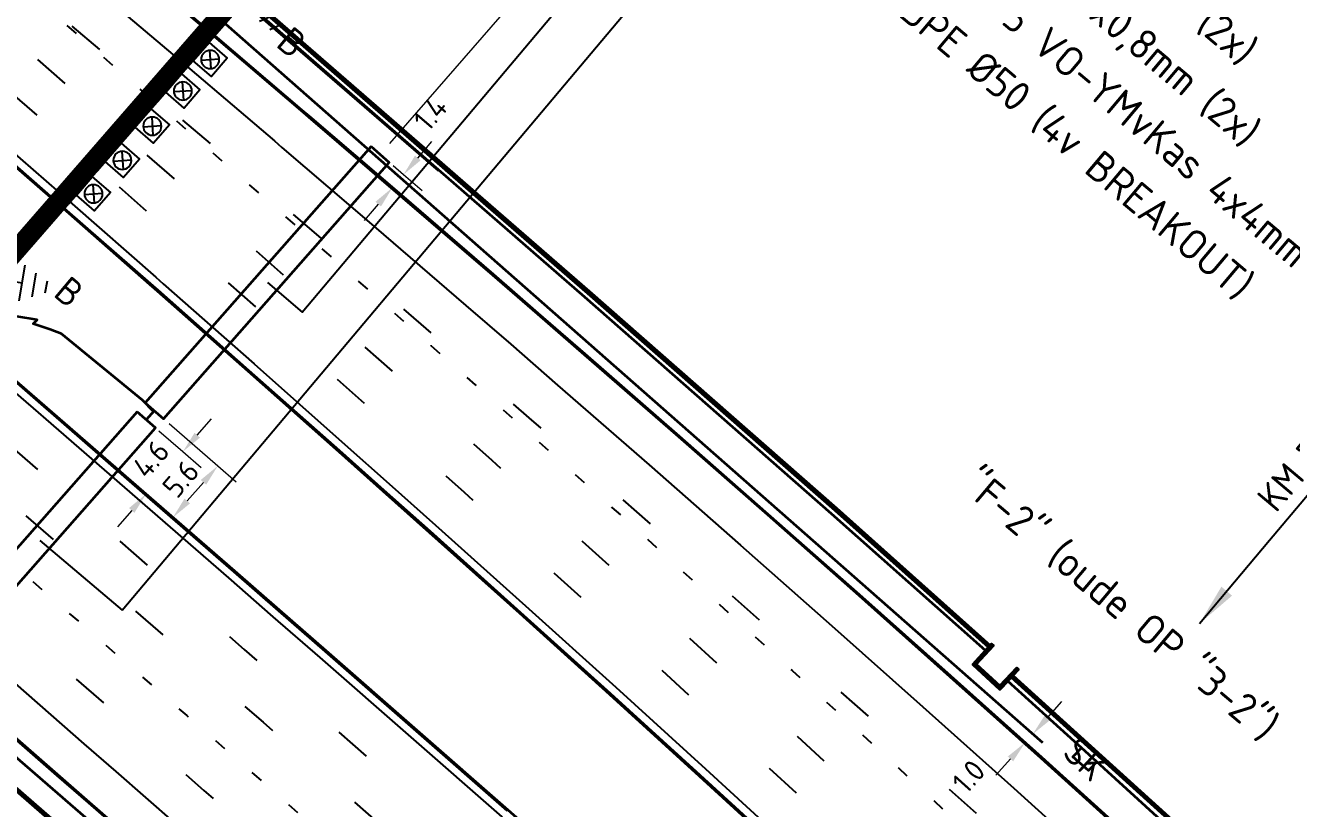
# Model space of a CAD drawing. Header units: metres. Extents: x 134219 to 139178, y 438661 to 444352.
# Drawn here: x 134905.2 to 135009.7, y 443697.3 to 443761.9 of the extents above; entities that cross this region are included whole.
import ezdxf
from ezdxf.enums import TextEntityAlignment as Align

# ---------------------------------------------------------------- set-up
doc = ezdxf.new("R2010")
doc.units = ezdxf.units.M
doc.linetypes.add('13strp', pattern=[4, 1, -3])
doc.linetypes.add('39strp', pattern=[12, 3, -9])
doc.layers.get('DEFPOINTS').update_dxf_attribs({"color": 193})
for name, color, linetype, lineweight in [('N-WE-AM-KILOMETRERING-S', 7, 'Continuous', 25), ('N-WE-KL-DATA-S', 10, 'Continuous', 25), ('N-WE-KL-DATA-T18', 1, 'Continuous', 18), ('N-WE-KL-DATA-T25', 7, 'Continuous', 25), ('N-WE-KL-ET-T18', 1, 'Continuous', 18), ('N-WE-KL-ET-T25', 7, 'Continuous', 25), ('N-WE-KL-ET_AARDING-S', 7, 'Continuous', 25), ('N-WE-KL-ET_AARDING_AARDELECTRODE-T18', 10, 'Continuous', 18), ('N-WE-KL-ET_AARDING_AARDELECTRODE-T25', 7, 'Continuous', 25), ('N-WE-KL-ET_LS_OV_KABEL-G', 10, 'KL-LS-OV-N', 35), ('N-WE-KL-ET_LS_OV_KABEL-M', 7, 'Continuous', 18), ('N-WE-KL-ET_LS_OV_KABEL-T25', 7, 'Continuous', 25), ('N-WE-KL-ET_LS_OV_KAST-G', 10, 'Continuous', 35), ('N-WE-KL-ET_MANTELBUIS-G', 10, 'Continuous', 35), ('N-WE-VW-BEWEGWIJZERING_DRAAGCONSTRUCTIE-PORTAAL-S', 10, 'Continuous', 25), ('Utd-ondergr-bs', 8, 'Continuous', 35), ('Utd-ondergr-nw', 8, '13strp', 35), ('X-XX-AL-AANPIJLING-G', 7, 'Continuous', 18), ('X-XX-AL-AANPIJLING-S', 7, 'Continuous', 25)]:
    doc.layers.add(name, color=color, linetype=linetype, lineweight=lineweight)
doc.layers.add('N-WE-KL-MONITORING-T25', color=2, linetype='Continuous')
doc.layers.add('Utd-weg-nw', color=8, linetype='Continuous')
doc.styles.add('ISO18', font='NLCS-ISO.ttf')
doc.styles.add('ISO25', font='NLCS-ISO.ttf')
doc.styles.add('NLCS-ISO', font='NLCS-ISO.ttf')
doc.styles.add('NLCS_18', font='NLCS-ISO.ttf', dxfattribs={"height": 1.8})
doc.linetypes.add('KL-LS-OV-N', pattern='A,4,-1,[103,NLCS.SHX,S=0.75,R=0,X=0,Y=0],-1,4,-1.5,["0V",Standard,S=1,R=0,X=0,Y=-0.5],-3', length=14.5)
doc.dimstyles.new('NLCS_t18_pijl_Dimension_l3_h1', dxfattribs={"dimtxt": 1.8, "dimasz": 1.8, "dimexe": 2, "dimexo": 2, "dimgap": 0.7, "dimtad": 1, "dimdec": 1, "dimzin": 0, "dimdsep": 46, "dimtxsty": 'NLCS_18', "dimcen": 2.5, "dimdle": 2, "dimclrd": 256, "dimclre": 256, "dimclrt": 256, "dimadec": 1, "dimazin": 0, "dimtfac": 1, "dimtdec": 1, "dimtofl": 0, "dimtmove": 1, "dimatfit": 0, "dimfxl": 0, "dimtolj": 1, "dimtzin": 0, "dimlwd": 18, "dimlwe": 18, "dimarcsym": 0})
doc.dimstyles.new('UTD', dxfattribs={"dimtxt": 1.8, "dimasz": 1.8, "dimexe": 0, "dimexo": 0, "dimgap": 0.5, "dimtad": 1, "dimdec": 1, "dimzin": 1, "dimdsep": 46, "dimtxsty": 'ISO18', "dimcen": 2.5, "dimclrd": 256, "dimclre": 256, "dimclrt": 1, "dimadec": 0, "dimazin": 0, "dimtfac": 1, "dimtdec": 1, "dimtmove": 0, "dimatfit": 3, "dimfxl": 0, "dimlwd": -1, "dimlwe": -1, "dimarcsym": 0})

# ---------------------------------------------------------------- blocks, each defined once
blk = doc.blocks.new('SVW-BEWEGWIJZERING_DRAAGCONSTRUCTIE_PORTAAL_ANWB (A2 73.705 HRL)')
for points in [[(-1, -0.01), (-21.7, -23.81)], [(0.13, -0.99), (-20.57, -24.79)]]:
    blk.add_lwpolyline(points)
at = {"ltscale": 10}
blk.add_lwpolyline([(-0.66, -0.75, 1.5, 1.5, 0), (-20.91, -24.05, 0, 0, 0)], format="xyseb", dxfattribs=at)
blk = doc.blocks.new('SKL-DATA_SIGNAALGEVER_DYNAMISCH-SO')
blk.add_line((0, 2), (0, -2))
blk.add_lwpolyline([(0, -1), (0, 1), (-2, 1), (-2, -1)], close=True)
for points in [[(-0.47, -0.53), (-1.53, 0.53)], [(-0.47, 0.53), (-1.53, -0.53)]]:
    blk.add_lwpolyline(points)
blk.add_circle((-1, 0), 0.75)
at = {"layer": 'N-WE-KL-DATA-T18', "linetype": 'ByBlock', "style": 'NLCS-ISO', "flags": 1}
for tag, p in [('LEVERANCIER', (0, -6.43)), ('BEHOREND_BIJ_PORTAAL_(CONSTRUCTIENUMMER)', (0, -10.22)), ('LOCATIE', (0, -14)), ('TYPE_SIGNAALGEVER', (0, -17.78)), ('PB-ADRES', (0, -21.57)), ('RIJSTROOK_(1,2,3,ETC.)', (0, -25.35)), ('BPS-CODERING', (0, -29.14)), ('OVERIGE_OPMERKING(EN)_1', (0, -32.92)), ('OVERIGE_OPMERKING(EN)_2', (0, -36.71))]:
    blk.add_attdef(tag, p, '', height=1.8, dxfattribs=at)
at = {"layer": 'N-WE-KL-DATA-T25', "linetype": 'ByBlock', "style": 'NLCS-ISO'}
blk.add_attdef('OMSCHRIJVING_T.B.V._LEGENDA', (0, 4.71), '', height=2.5, dxfattribs=at)
blk = doc.blocks.new('SKL-ET_OV_KAST_SK-SO')
at = {"layer": 'N-WE-KL-ET-T18', "linetype": 'ByBlock', "style": 'NLCS-ISO', "flags": 1}
for tag, p in [('OMSCHRIJVING_LEGENDA', (0, -8.43)), ('LOCATIE', (0, -12.22)), ('BPS-CODERING', (0, -16)), ('VOEDINGSPUNT', (0, -19.78)), ('GROEPSNUMMER', (0, -23.57)), ('POSITIE_X', (0, -27.35)), ('POSITIE_Y', (0, -31.14)), ('OVERIGE_OPMERKING(EN)_1', (0, -34.92)), ('OVERIGE_OPMERKING(EN)_2', (0, -38.71))]:
    blk.add_attdef(tag, p, '', height=1.8, dxfattribs=at)
at = {"layer": 'N-WE-KL-ET-T25', "linetype": 'ByBlock', "style": 'NLCS-ISO'}
for tag, p in [('KASTNAAM', (0, 5.27)), ('SOORT_KAST', (0, 0))]:
    blk.add_attdef(tag, text='', height=2.5, dxfattribs=at).set_placement(p, align=Align.MIDDLE_CENTER)
blk = doc.blocks.new('SKL-ET_AARDING_AARDELEKTRODE-SO (1)')
for points in [[(2.5, 1.5), (2.5, -1.5)], [(0, 0), (2.5, 0)], [(3.5, 1), (3.5, -1)], [(4.5, -0.5), (4.5, 0.5)]]:
    blk.add_lwpolyline(points)
at = {"layer": 'N-WE-KL-ET_AARDING_AARDELECTRODE-T18', "style": 'NLCS-ISO', "flags": 1}
for tag, p in [('OMSCHRIJVING_LEGENDA', (0, -8.64)), ('CONSTRUCTIENUMMER', (0, -12.42)), ('LOCATIE', (0, -16.2)), ('OVERIGE_OPMERKING(EN)_1', (0, -19.99)), ('OVERIGE_OPMERKING(EN)_2', (0, -23.77))]:
    blk.add_attdef(tag, p, '', height=1.8, dxfattribs=at)
at = {"layer": 'N-WE-KL-ET_AARDING_AARDELECTRODE-T25', "style": 'NLCS-ISO'}
blk.add_attdef('TYPE_SYMBOOL', (0, 4.41), '', height=2.25, dxfattribs=at)
blk = doc.blocks.new('*D537')
at = {"layer": 'DEFPOINTS', "color": 0, "transparency": 16777216}
for p in [(134936.39, 443749.61), (134936.39, 443749.61), (134935.47, 443748.53)]:
    blk.add_point(p, dxfattribs=at)
at = {"layer": 'N-WE-KL-ET_LS_OV_KABEL-M', "linetype": 'Continuous', "lineweight": 18, "transparency": 16777216}
for p, q in [((134937.56, 443750.97), (134938.73, 443752.34)), ((134934.29, 443747.17), (134933.12, 443745.8))]:
    blk.add_line(p, q, dxfattribs=at)
at = {"layer": 'N-WE-KL-ET_LS_OV_KABEL-M', "lineweight": 18, "transparency": 16777216}
for p, q in [((134935.47, 443748.53), (134933.95, 443749.83)), ((134936.39, 443749.61), (134937.91, 443748.3))]:
    blk.add_line(p, q, dxfattribs=at)
at = {"layer": 'N-WE-KL-ET_LS_OV_KABEL-M', "transparency": 16777216}
for points in [[(134937.33, 443751.17), (134937.79, 443750.78), (134936.39, 443749.61)], [(134934.07, 443747.36), (134934.52, 443746.97), (134935.47, 443748.53)]]:
    blk.add_solid(points, dxfattribs=at)
at = {"layer": 'N-WE-KL-ET_LS_OV_KABEL-M', "transparency": 16777216, "insert": (134938.61, 443754.65), "char_height": 1.8, "attachment_point": 5, "rotation": 49.3598, "style": 'NLCS_18'}
blk.add_mtext('\\A1;1.4', dxfattribs=at)
blk = doc.blocks.new('*D538')
at = {"layer": 'DEFPOINTS', "color": 0, "transparency": 16777216}
for p in [(134921.05, 443725.55), (134921.05, 443725.55), (134917.35, 443721.3)]:
    blk.add_point(p, dxfattribs=at)
at = {"layer": 'N-WE-KL-ET_LS_OV_KABEL-M', "lineweight": 18, "transparency": 16777216}
for p, q in [((134921.05, 443725.55), (134922.56, 443724.24)), ((134917.35, 443721.3), (134918.86, 443719.99))]:
    blk.add_line(p, q, dxfattribs=at)
at = {"layer": 'N-WE-KL-ET_LS_OV_KABEL-M', "linetype": 'Continuous', "lineweight": 18, "transparency": 16777216}
blk.add_line((134918.53, 443722.66), (134919.87, 443724.19), dxfattribs=at)
at = {"layer": 'N-WE-KL-ET_LS_OV_KABEL-M', "transparency": 16777216}
for points in [[(134919.64, 443724.39), (134920.09, 443724), (134921.05, 443725.55)], [(134918.3, 443722.85), (134918.76, 443722.46), (134917.35, 443721.3)]]:
    blk.add_solid(points, dxfattribs=at)
at = {"layer": 'N-WE-KL-ET_LS_OV_KABEL-M', "transparency": 16777216, "insert": (134917.99, 443724.48), "char_height": 1.8, "attachment_point": 5, "rotation": 48.9703, "style": 'NLCS_18'}
blk.add_mtext('\\A1;5.6', dxfattribs=at)
blk = doc.blocks.new('*D539')
at = {"layer": 'DEFPOINTS', "color": 0, "transparency": 16777216}
for p in [(134918.17, 443726.73), (134918.17, 443726.73), (134915.13, 443723.23)]:
    blk.add_point(p, dxfattribs=at)
at = {"layer": 'N-WE-KL-ET_LS_OV_KABEL-M', "linetype": 'Continuous', "lineweight": 18, "transparency": 16777216}
for p, q in [((134919.35, 443728.09), (134920.53, 443729.44)), ((134913.95, 443721.87), (134912.77, 443720.52))]:
    blk.add_line(p, q, dxfattribs=at)
at = {"layer": 'N-WE-KL-ET_LS_OV_KABEL-M', "lineweight": 18, "transparency": 16777216}
for p, q in [((134918.17, 443726.73), (134919.68, 443725.42)), ((134915.13, 443723.23), (134913.62, 443724.54))]:
    blk.add_line(p, q, dxfattribs=at)
at = {"layer": 'N-WE-KL-ET_LS_OV_KABEL-M', "transparency": 16777216}
for points in [[(134919.13, 443728.28), (134919.58, 443727.89), (134918.17, 443726.73)], [(134913.72, 443722.07), (134914.17, 443721.68), (134915.13, 443723.23)]]:
    blk.add_solid(points, dxfattribs=at)
at = {"layer": 'N-WE-KL-ET_LS_OV_KABEL-M', "transparency": 16777216, "insert": (134915.52, 443726.12), "char_height": 1.8, "attachment_point": 5, "rotation": 48.9703, "style": 'NLCS_18'}
blk.add_mtext('\\A1;4.6', dxfattribs=at)
blk = doc.blocks.new('*D541')
at = {"layer": 'DEFPOINTS', "color": 0, "transparency": 16777216}
for p in [(134987.69, 443702.7), (134988.34, 443703.42), (134988.34, 443703.42)]:
    blk.add_point(p, dxfattribs=at)
at = {"layer": 'N-WE-KL-ET_LS_OV_KABEL-M', "linetype": 'Continuous', "lineweight": 18, "transparency": 16777216}
for p, q in [((134989.54, 443704.76), (134990.74, 443706.1)), ((134986.49, 443701.36), (134985.29, 443700.02))]:
    blk.add_line(p, q, dxfattribs=at)
at = {"layer": 'N-WE-KL-ET_LS_OV_KABEL-M', "lineweight": 18, "transparency": 16777216}
for p, q in [((134988.34, 443703.42), (134986.85, 443704.75)), ((134987.69, 443702.7), (134986.2, 443704.03))]:
    blk.add_line(p, q, dxfattribs=at)
at = {"layer": 'N-WE-KL-ET_LS_OV_KABEL-M', "transparency": 16777216}
for points in [[(134989.32, 443704.96), (134989.76, 443704.56), (134988.34, 443703.42)], [(134986.27, 443701.56), (134986.71, 443701.16), (134987.69, 443702.7)]]:
    blk.add_solid(points, dxfattribs=at)
at = {"layer": 'N-WE-KL-ET_LS_OV_KABEL-M', "transparency": 16777216, "insert": (134983.04, 443699.91), "char_height": 1.8, "attachment_point": 5, "rotation": 48.117, "style": 'NLCS_18'}
blk.add_mtext('\\A1;1.0', dxfattribs=at)
blk = doc.blocks.new('SAL-AM_KILOMETRERING-SO (1)')
blk.add_lwpolyline([(10, 0), (19, 0), (37, 0)])
at = {"style": 'NLCS-ISO'}
blk.add_text('KM', height=2.25, dxfattribs=at).set_placement((21, 1))
blk.add_attdef('KM', (26, 1), '', height=2.25, dxfattribs=at)

msp = doc.modelspace()

# ---------------------------------------------------------------- linework, layer by layer
at = {"layer": 'N-WE-KL-ET_LS_OV_KABEL-G', "flags": 128}
for points, elevation in [([(134989.16, 443702.69), (134918.77, 443764.64), (134920.56, 443763.07)], 8.34), ([(134915.74, 443730.03), (134914.83, 443730.99), (134908.14, 443736.46), (134907.2, 443736.82), (134905.81, 443737.29), (134906.13, 443737.62), (134902.75, 443738.15), (134898.11, 443742.19)], 6.4), ([(134922.16, 443685.84), (134921.49, 443686.58), (134920.58, 443686.39), (134919.39, 443687.53), (134919.07, 443688.75), (134876.63, 443725.56), (134874.58, 443728.01), (134873.22, 443729.12), (134867.24, 443733.3), (134867.24, 443733.33)], 9.2)]:
    msp.add_lwpolyline(points, dxfattribs=dict(at, elevation=elevation))
msp.add_lwpolyline([(134915.81, 443730.11), (134915.15, 443729.36)], dxfattribs=at)
at = {"layer": 'N-WE-KL-ET_LS_OV_KABEL-M'}
for points in [[(134935.25, 443752.17), (134948.26, 443767.13)], [(134935.53, 443750.34), (134936.39, 443749.61)], [(134917.03, 443729.05), (134921.05, 443725.55)], [(134916.18, 443728.46), (134918.17, 443726.73)]]:
    msp.add_lwpolyline(points, dxfattribs=at)
at = {"layer": 'N-WE-KL-ET_MANTELBUIS-G', "flags": 128}
for points in [[(134933.71, 443751.92), (134915.06, 443730.77), (134916.56, 443729.45), (134935.21, 443750.6)], [(134914.4, 443730.02), (134896.81, 443710.07), (134898.31, 443708.74), (134915.9, 443728.7)]]:
    msp.add_lwpolyline(points, close=True, dxfattribs=at)
at = {"layer": 'Utd-ondergr-bs', "flags": 128}
for points in [[(134660.13, 443991.61), (134662.8, 443989.29), (134835.21, 443840.23), (134904.99, 443779.65), (134913.43, 443772.31), (134939.26, 443749.93)], [(134984.44, 443710.32), (134971.72, 443721.6), (134951.36, 443739.48), (134939.26, 443750)], [(135002.66, 443693.52), (134986.56, 443708.11), (134985.62, 443707.1), (134983.38, 443709.16), (134984.68, 443710.58), (134972, 443721.9), (134951.58, 443739.81), (134939.86, 443750), (134940.17, 443750), (134951.71, 443739.97), (134972.14, 443722.05), (134984.81, 443710.73), (134984.93, 443710.86), (134985.08, 443710.72), (134983.67, 443709.17), (134985.61, 443707.38), (134987.01, 443708.89), (134987.15, 443708.75), (134986.69, 443708.25), (135002.79, 443693.67)], [(134939.86, 443750), (134951.58, 443739.81), (134972, 443721.9), (134984.68, 443710.58), (134983.38, 443709.16), (134985.62, 443707.1), (134986.56, 443708.11), (135002.66, 443693.52), (135015.28, 443681.87), (135014.48, 443681.05), (135016.62, 443678.99), (135017.2, 443679.55), (135033.58, 443664.06), (135033.15, 443663.63), (135035.27, 443661.52), (135036.64, 443662.89), (135036.5, 443663.03), (135035.27, 443661.8), (135033.43, 443663.63), (135034.64, 443664.86)], [(134940.01, 443750), (134951.64, 443739.89), (134972.07, 443721.97), (134984.74, 443710.65), (134984.82, 443710.59)], [(134940.17, 443750), (134951.71, 443739.97), (134972.14, 443722.05), (134984.81, 443710.73), (134984.93, 443710.86), (134985.08, 443710.72), (134983.67, 443709.17), (134985.61, 443707.38), (134987.01, 443708.89), (134987.15, 443708.75), (134986.69, 443708.25), (135002.79, 443693.67), (135015.42, 443682.02), (135015.81, 443682.42), (135015.95, 443682.28), (135014.77, 443681.06), (135016.62, 443679.27), (135017.91, 443680.55), (135018.05, 443680.41), (135017.34, 443679.7), (135033.72, 443664.2), (135034.5, 443665), (135034.64, 443664.86)], [(134923.13, 443682.41), (134903.36, 443699.62), (134885.9, 443714.71), (134869.03, 443729.46), (134869.16, 443729.61), (134873.1, 443726.17), (134886.03, 443714.86), (134903.49, 443699.77), (134923.26, 443682.56)], [(134923.2, 443682.49), (134903.43, 443699.69), (134885.96, 443714.79), (134869.1, 443729.54)], [(134923.26, 443682.56), (134903.49, 443699.77), (134886.03, 443714.86), (134873.1, 443726.17), (134869.16, 443729.61)], [(134984.97, 443710.75), (134983.53, 443709.16), (134985.62, 443707.24), (134987.04, 443708.76)], [(134986.54, 443708.24), (134986.62, 443708.18), (135002.72, 443693.59), (135015.35, 443681.94), (135015.42, 443681.88)], [(135015.01, 443681.59), (135002.35, 443693.16), (134992.34, 443702.28), (134986.26, 443707.79)], [(134993.61, 443701.13), (134992.94, 443700.4), (134991.64, 443701.52), (134992.34, 443702.28)]]:
    msp.add_lwpolyline(points, dxfattribs=at)
at = {"layer": 'Utd-ondergr-bs'}
for points in [[(134939.26, 443750, 0), (134927.26, 443760.42, 0), (134911.52, 443774.21, 0)], [(134939.86, 443750, 0), (134927.52, 443760.73, 0), (134911.82, 443774.41, 0)], [(134940.01, 443750, 0), (134927.59, 443760.8, 0), (134911.91, 443774.46, 0)], [(134940.17, 443750, 0), (134927.65, 443760.88, 0), (134912, 443774.52, 0)], [(134984.44, 443710.32, 0), (134971.72, 443721.6, 0), (134951.36, 443739.48, 0), (134939.26, 443750, 0)], [(134939.86, 443750, 0), (134951.58, 443739.81, 0), (134972, 443721.9, 0), (134984.68, 443710.58, 0), (134984.44, 443710.32, 0), (134983.38, 443709.16, 0), (134985.62, 443707.1, 0), (134986.26, 443707.79, 0), (134986.56, 443708.11, 0), (135002.66, 443693.52, 0)], [(135002.66, 443693.52, 0), (134986.56, 443708.11, 0), (134986.26, 443707.79, 0), (134985.62, 443707.1, 0), (134983.38, 443709.16, 0), (134984.44, 443710.32, 0), (134984.68, 443710.58, 0), (134972, 443721.9, 0), (134951.58, 443739.81, 0), (134939.86, 443750, 0), (134940.17, 443750, 0), (134951.71, 443739.97, 0), (134972.14, 443722.05, 0), (134984.81, 443710.73, 0), (134984.93, 443710.86, 0), (134985.08, 443710.72, 0), (134983.67, 443709.17, 0), (134985.61, 443707.38, 0), (134987.01, 443708.89, 0), (134987.15, 443708.75, 0), (134986.69, 443708.25, 0), (135002.79, 443693.67, 0)], [(134940.01, 443750, 0), (134951.64, 443739.89, 0), (134972.07, 443721.97, 0), (134984.74, 443710.65, 0), (134984.82, 443710.59, 0)], [(134940.17, 443750, 0), (134951.71, 443739.97, 0), (134972.14, 443722.05, 0), (134984.81, 443710.73, 0), (134984.93, 443710.86, 0), (134985.08, 443710.72, 0), (134983.67, 443709.17, 0), (134985.61, 443707.38, 0), (134987.01, 443708.89, 0), (134987.15, 443708.75, 0), (134986.69, 443708.25, 0), (135002.79, 443693.67, 0), (135015.42, 443682.02, 0), (135015.81, 443682.42, 0), (135015.95, 443682.28, 0), (135014.77, 443681.06, 0), (135016.62, 443679.27, 0), (135017.91, 443680.55, 0), (135018.05, 443680.41, 0), (135017.34, 443679.7, 0), (135033.72, 443664.2, 0), (135034.5, 443665, 0), (135034.64, 443664.86, 0)]]:
    msp.add_polyline3d(points, dxfattribs=at)
msp.add_polyline3d([(134939.86, 443750, 0), (134927.52, 443760.73, 0), (134911.82, 443774.41, 0), (134912, 443774.52, 0), (134927.65, 443760.88, 0), (134940.17, 443750, 0)], close=True, dxfattribs=at)
at = {"layer": 'Utd-ondergr-nw', "linetype": 'Continuous', "flags": 128}
for points in [[(134840.62, 443805.66), (134848.16, 443799.1), (134855.71, 443792.54), (134863.26, 443785.98), (134870.8, 443779.42), (134878.35, 443772.86), (134878.81, 443772.46), (134878.92, 443772.36), (134885.89, 443766.29), (134893.44, 443759.73), (134900.99, 443753.17), (134908.52, 443746.6), (134915.42, 443740.55), (134916.04, 443740), (134923.54, 443733.39), (134931.03, 443726.75), (134934.68, 443723.5), (134938.5, 443720.09), (134945.96, 443713.41), (134953.39, 443706.7), (134960.8, 443699.96), (134968.19, 443693.19)], [(134840.66, 443805.72), (134848.21, 443799.16), (134855.76, 443792.59), (134863.3, 443786.03), (134870.85, 443779.47), (134878.39, 443772.91), (134878.85, 443772.51), (134878.97, 443772.41), (134885.94, 443766.35), (134893.49, 443759.78), (134901.03, 443753.22), (134901.29, 443753), (134908.57, 443746.65), (134915.47, 443740.6), (134916.09, 443740.06), (134923.59, 443733.44), (134931.08, 443726.81), (134934.73, 443723.56), (134938.55, 443720.15), (134946, 443713.46), (134953.43, 443706.75), (134960.85, 443700.01), (134968.24, 443693.24)], [(134837.76, 443787.14), (134845.5, 443780.8), (134853.25, 443774.47), (134861, 443768.14), (134868.74, 443761.81), (134869.21, 443761.43), (134869.33, 443761.33), (134876.49, 443755.48), (134884.24, 443749.15), (134891.98, 443742.81), (134899.73, 443736.48), (134900.68, 443735.7), (134906.68, 443730.49), (134907.3, 443729.95), (134914.84, 443723.39), (134922.38, 443716.82), (134926.06, 443713.62), (134929.92, 443710.26), (134937.44, 443703.68), (134944.95, 443697.09)], [(134837.8, 443787.19), (134845.55, 443780.86), (134853.3, 443774.53), (134861.04, 443768.19), (134868.79, 443761.86), (134869.26, 443761.48), (134869.38, 443761.38), (134876.53, 443755.53), (134884.28, 443749.2), (134892.03, 443742.87), (134899.77, 443736.54), (134906.72, 443730.54), (134907.34, 443730), (134914.89, 443723.44), (134922.43, 443716.88), (134926.11, 443713.67), (134929.96, 443710.31), (134937.49, 443703.73), (134945, 443697.15), (134952.49, 443690.54), (134959.97, 443683.93), (134967.43, 443677.29), (134974.87, 443670.63), (134975.78, 443669.8)], [(134898.21, 443780.46), (134905.76, 443773.9), (134913.3, 443767.33), (134920.93, 443760.86), (134927.91, 443754.91), (134928.54, 443754.38), (134936.14, 443747.86), (134943.73, 443741.33), (134947.43, 443738.12), (134951.3, 443734.76), (134958.87, 443728.16), (134966.42, 443721.53), (134973.96, 443714.87), (134981.48, 443708.17), (134988.99, 443701.44), (134996.48, 443694.67)], [(134898.26, 443780.51), (134905.8, 443773.95), (134913.35, 443767.39), (134920.97, 443760.92), (134927.96, 443754.96), (134928.58, 443754.43), (134936.18, 443747.92), (134943.77, 443741.38), (134947.47, 443738.17), (134951.35, 443734.81), (134958.91, 443728.21), (134966.47, 443721.58), (134974.01, 443714.92), (134981.53, 443708.22), (134989.04, 443701.49), (134996.53, 443694.72)], [(134840.08, 443759.33), (134847.59, 443752.73), (134855.1, 443746.12), (134855.56, 443745.72), (134855.68, 443745.62), (134862.61, 443739.52), (134870.12, 443732.92), (134877.63, 443726.31), (134885.14, 443719.71), (134892.07, 443713.68), (134892.69, 443713.14), (134900.23, 443706.59), (134907.76, 443700.03), (134910.38, 443697.75), (134915.29, 443693.46), (134922.81, 443686.88), (134930.31, 443680.29), (134937.79, 443673.66), (134945.22, 443667.01), (134952.62, 443660.31), (134956.3, 443656.95), (134959.97, 443653.57), (134960.37, 443653.2)], [(134840.13, 443759.38), (134847.64, 443752.78), (134855.15, 443746.18), (134855.61, 443745.78), (134855.72, 443745.67), (134862.66, 443739.57), (134870.17, 443732.97), (134877.68, 443726.37), (134885.19, 443719.76), (134892.11, 443713.74), (134892.73, 443713.2), (134900.27, 443706.64), (134907.8, 443700.09), (134910.42, 443697.8), (134915.34, 443693.52), (134922.86, 443686.94), (134930.36, 443680.34), (134937.83, 443673.72), (134945.27, 443667.06), (134952.67, 443660.36), (134956.35, 443657), (134960.02, 443653.62), (134960.42, 443653.25)]]:
    msp.add_lwpolyline(points, dxfattribs=at)
at = {"layer": 'Utd-weg-nw', "linetype": '13strp', "flags": 128}
for points in [[(134682.21, 443958.77), (134689.76, 443952.21), (134697.3, 443945.65), (134704.85, 443939.09), (134712.4, 443932.52), (134719.94, 443925.96), (134727.49, 443919.4), (134735.03, 443912.84), (134742.58, 443906.28), (134750.13, 443899.72), (134754.22, 443896.16), (134757.67, 443893.15), (134765.22, 443886.59), (134772.76, 443880.03), (134780.31, 443873.47), (134787.86, 443866.91), (134795.4, 443860.35), (134802.95, 443853.78), (134810.49, 443847.22), (134818.04, 443840.66), (134825.59, 443834.1), (134827.95, 443832.04), (134833.13, 443827.54), (134840.68, 443820.98), (134848.23, 443814.41), (134855.77, 443807.85), (134863.32, 443801.29), (134870.86, 443794.73), (134878.41, 443788.17), (134885.96, 443781.6), (134886.41, 443781.21), (134886.53, 443781.11), (134893.5, 443775.04), (134901.05, 443768.48), (134908.59, 443761.92), (134916.13, 443755.35), (134923.03, 443749.3), (134923.65, 443748.75), (134931.15, 443742.14), (134938.65, 443735.5), (134942.3, 443732.24), (134946.13, 443728.83), (134953.59, 443722.13), (134961.04, 443715.41), (134968.47, 443708.65), (134975.89, 443701.86), (134983.28, 443695.04), (134990.66, 443688.19), (134997.39, 443681.88), (134998.01, 443681.31), (135005.33, 443674.39), (135012.64, 443667.43), (135019.91, 443660.43), (135027.16, 443653.4), (135034.38, 443646.33), (135041.56, 443639.22), (135045.75, 443635.05), (135048.72, 443632.07), (135055.83, 443624.89), (135062.92, 443617.66), (135069.96, 443610.41), (135074.95, 443605.24), (135076.98, 443603.13), (135083.96, 443595.82), (135090.92, 443588.48), (135091.15, 443588.23)], [(134658.56, 443931.57), (134666.1, 443925.01), (134673.65, 443918.44), (134681.19, 443911.88), (134688.74, 443905.32), (134696.29, 443898.76), (134703.83, 443892.2), (134711.38, 443885.64), (134718.92, 443879.07), (134726.47, 443872.51), (134730.56, 443868.95), (134734.02, 443865.95), (134741.56, 443859.39), (134749.11, 443852.83), (134756.66, 443846.27), (134764.2, 443839.7), (134771.75, 443833.14), (134779.29, 443826.58), (134786.84, 443820.02), (134794.39, 443813.46), (134801.93, 443806.9), (134804.3, 443804.84), (134809.48, 443800.33), (134817.02, 443793.77), (134824.6, 443787.25), (134832.11, 443780.65), (134839.62, 443774.04), (134847.13, 443767.44), (134854.64, 443760.84), (134862.15, 443754.23), (134862.61, 443753.83), (134862.73, 443753.73), (134869.66, 443747.63), (134877.17, 443741.03), (134884.68, 443734.42), (134892.19, 443727.82), (134899.12, 443721.79), (134899.74, 443721.25), (134907.28, 443714.69), (134914.81, 443708.13), (134918.49, 443704.93), (134922.34, 443701.57), (134929.85, 443695.01), (134937.34, 443688.44), (134944.82, 443681.85), (134952.28, 443675.25), (134959.71, 443668.64), (134967.12, 443662), (134968.03, 443661.18)]]:
    msp.add_lwpolyline(points, dxfattribs=at)
at = {"layer": 'Utd-weg-nw', "linetype": '39strp', "flags": 128}
for points in [[(134679.77, 443955.96), (134687.31, 443949.4), (134694.86, 443942.84), (134702.41, 443936.28), (134709.95, 443929.71), (134717.5, 443923.15), (134725.04, 443916.59), (134732.59, 443910.03), (134740.14, 443903.47), (134747.68, 443896.91), (134751.77, 443893.35), (134755.23, 443890.34), (134762.77, 443883.78), (134770.32, 443877.22), (134777.87, 443870.66), (134785.41, 443864.1), (134792.96, 443857.53), (134800.5, 443850.97), (134808.05, 443844.41), (134815.6, 443837.85), (134823.14, 443831.29), (134825.51, 443829.23), (134830.69, 443824.73), (134838.23, 443818.16), (134845.78, 443811.6), (134853.33, 443805.04), (134860.87, 443798.48), (134868.42, 443791.92), (134875.97, 443785.36), (134883.51, 443778.79), (134883.97, 443778.4), (134884.09, 443778.29), (134891.06, 443772.23), (134898.6, 443765.67), (134906.15, 443759.11), (134913.69, 443752.54), (134920.59, 443746.49), (134921.21, 443745.94), (134928.71, 443739.33), (134936.2, 443732.69), (134939.86, 443729.43), (134943.68, 443726.02), (134951.14, 443719.33), (134958.58, 443712.61), (134966.01, 443705.86), (134973.42, 443699.08), (134980.8, 443692.27), (134988.17, 443685.42), (134994.89, 443679.12), (134995.51, 443678.55), (135002.82, 443671.64), (135010.11, 443664.69), (135017.37, 443657.71), (135024.61, 443650.69), (135031.81, 443643.64), (135038.98, 443636.54), (135043.15, 443632.38), (135046.11, 443629.41), (135053.21, 443622.24), (135060.28, 443615.04), (135067.31, 443607.8), (135072.28, 443602.64), (135074.3, 443600.53), (135081.27, 443593.24), (135088.21, 443585.92), (135088.44, 443585.67)], [(134677.47, 443953.32), (134685.02, 443946.76), (134692.56, 443940.2), (134700.11, 443933.63), (134707.65, 443927.07), (134715.2, 443920.51), (134722.75, 443913.95), (134730.29, 443907.39), (134737.84, 443900.83), (134745.39, 443894.26), (134749.48, 443890.71), (134752.93, 443887.7), (134760.48, 443881.14), (134768.02, 443874.58), (134775.57, 443868.02), (134783.12, 443861.46), (134790.66, 443854.89), (134798.21, 443848.33), (134805.75, 443841.77), (134813.3, 443835.21), (134820.85, 443828.65), (134823.21, 443826.59), (134828.39, 443822.09), (134835.94, 443815.52), (134843.48, 443808.96), (134851.03, 443802.4), (134858.58, 443795.84), (134866.12, 443789.28), (134873.67, 443782.71), (134881.21, 443776.15), (134881.67, 443775.75), (134881.79, 443775.65), (134888.76, 443769.59), (134896.31, 443763.03), (134903.85, 443756.47), (134911.39, 443749.9), (134918.29, 443743.84), (134918.91, 443743.3), (134926.41, 443736.69), (134933.9, 443730.05), (134937.56, 443726.8), (134941.38, 443723.38), (134948.83, 443716.69), (134956.27, 443709.98), (134963.69, 443703.23), (134971.09, 443696.46), (134978.47, 443689.65), (134985.83, 443682.82), (134992.54, 443676.53), (134993.16, 443675.95), (135000.46, 443669.05), (135007.74, 443662.12), (135014.99, 443655.15), (135022.21, 443648.14), (135029.39, 443641.1), (135036.55, 443634.02), (135040.71, 443629.87), (135043.67, 443626.91), (135050.75, 443619.75), (135057.8, 443612.57), (135064.81, 443605.35), (135069.77, 443600.2), (135071.79, 443598.1), (135078.74, 443590.82), (135085.66, 443583.52), (135085.9, 443583.27)], [(134661, 443934.38), (134668.55, 443927.82), (134676.09, 443921.26), (134683.64, 443914.69), (134691.18, 443908.13), (134698.73, 443901.57), (134706.28, 443895.01), (134713.82, 443888.45), (134721.37, 443881.89), (134728.92, 443875.32), (134733.01, 443871.77), (134736.46, 443868.76), (134744.01, 443862.2), (134751.55, 443855.64), (134759.1, 443849.08), (134766.65, 443842.51), (134774.19, 443835.95), (134781.74, 443829.39), (134789.28, 443822.83), (134796.83, 443816.27), (134804.38, 443809.71), (134806.74, 443807.65), (134811.92, 443803.14), (134819.47, 443796.58), (134820.48, 443795.86), (134827.05, 443790.06), (134834.56, 443783.46), (134842.07, 443776.85), (134849.58, 443770.25), (134857.09, 443763.65), (134864.6, 443757.04), (134865.05, 443756.64), (134865.17, 443756.54), (134872.11, 443750.44), (134879.62, 443743.84), (134887.13, 443737.23), (134894.64, 443730.63), (134901.56, 443724.6), (134902.18, 443724.06), (134909.72, 443717.5), (134917.26, 443710.94), (134920.94, 443707.74), (134924.79, 443704.38), (134932.3, 443697.81), (134939.8, 443691.23), (134947.29, 443684.64), (134954.75, 443678.04), (134962.19, 443671.42), (134969.61, 443664.77), (134970.52, 443663.95)], [(134656.11, 443928.76), (134663.66, 443922.2), (134671.2, 443915.63), (134678.75, 443909.07), (134686.3, 443902.51), (134693.84, 443895.95), (134701.39, 443889.39), (134708.93, 443882.83), (134716.48, 443876.26), (134724.03, 443869.7), (134728.12, 443866.14), (134731.57, 443863.14), (134739.12, 443856.58), (134746.66, 443850.02), (134754.21, 443843.45), (134761.76, 443836.89), (134769.3, 443830.33), (134776.85, 443823.77), (134784.4, 443817.21), (134791.94, 443810.65), (134799.49, 443804.08), (134801.85, 443802.03), (134807.03, 443797.52), (134814.58, 443790.96), (134822.16, 443784.44), (134829.67, 443777.83), (134837.18, 443771.23), (134844.69, 443764.63), (134852.2, 443758.03), (134859.71, 443751.42), (134860.17, 443751.02), (134860.28, 443750.92), (134867.22, 443744.82), (134874.73, 443738.22), (134882.24, 443731.61), (134889.75, 443725.01), (134896.67, 443718.98), (134897.29, 443718.44), (134904.83, 443711.88), (134912.37, 443705.33), (134914.99, 443703.04), (134919.91, 443698.75), (134927.44, 443692.16), (134934.96, 443685.55), (134942.45, 443678.91), (134949.92, 443672.23), (134957.35, 443665.5), (134961.05, 443662.12), (134964.74, 443658.72), (134965.23, 443658.27)], [(134822.77, 443798.5), (134829.34, 443792.7), (134836.86, 443786.1), (134844.37, 443779.49), (134851.88, 443772.89), (134859.39, 443766.29), (134866.9, 443759.68), (134867.35, 443759.28), (134867.47, 443759.18), (134874.41, 443753.08), (134881.92, 443746.48), (134889.43, 443739.88), (134896.94, 443733.27), (134897.85, 443732.44), (134903.86, 443727.24), (134904.48, 443726.71), (134912.02, 443720.14), (134919.56, 443713.58), (134923.24, 443710.38), (134927.09, 443707.02), (134934.61, 443700.44), (134942.11, 443693.86), (134949.6, 443687.27), (134957.07, 443680.66), (134964.52, 443674.03), (134971.95, 443667.38), (134972.86, 443666.56)], [(134909, 443761.87), (134916.37, 443755.62), (134923.35, 443749.67), (134923.98, 443749.13), (134931.58, 443742.62), (134939.16, 443736.08), (134942.86, 443732.88), (134946.73, 443729.52), (134954.29, 443722.93), (134961.83, 443716.31), (134969.36, 443709.65), (134976.87, 443702.97), (134984.36, 443696.25), (134991.83, 443689.5), (134998.66, 443683.28), (134999.28, 443682.71), (135006.71, 443675.89), (135014.11, 443669.03), (135021.49, 443662.13), (135028.85, 443655.19), (135036.17, 443648.22), (135043.47, 443641.19), (135047.72, 443637.07), (135050.73, 443634.13), (135057.96, 443627.03), (135065.15, 443619.89), (135072.32, 443612.72), (135077.38, 443607.61), (135079.45, 443605.52), (135086.55, 443598.29), (135093.62, 443591.03), (135093.79, 443590.86)]]:
    msp.add_lwpolyline(points, dxfattribs=at)
at = {"layer": 'Utd-weg-nw', "linetype": 'Continuous', "flags": 128}
for points in [[(134841.12, 443806.25), (134848.67, 443799.68), (134856.21, 443793.12), (134863.76, 443786.56), (134871.31, 443780), (134878.85, 443773.44), (134879.31, 443773.04), (134879.43, 443772.94), (134886.4, 443766.87), (134893.94, 443760.31), (134901.49, 443753.75), (134909.03, 443747.18), (134915.93, 443741.13), (134916.55, 443740.59), (134924.05, 443733.97), (134931.54, 443727.33), (134935.19, 443724.08), (134939.01, 443720.67), (134946.46, 443713.99), (134953.9, 443707.27), (134961.31, 443700.53), (134968.7, 443693.77)], [(134837.3, 443786.61), (134845.04, 443780.28), (134852.79, 443773.94), (134860.54, 443767.61), (134868.28, 443761.28), (134868.75, 443760.9), (134868.87, 443760.8), (134876.03, 443754.95), (134883.78, 443748.62), (134891.52, 443742.29), (134899.27, 443735.96), (134906.22, 443729.96), (134906.84, 443729.42), (134914.38, 443722.86), (134921.92, 443716.3), (134925.6, 443713.09), (134929.46, 443709.73), (134936.98, 443703.15), (134944.49, 443696.57), (134951.98, 443689.97), (134959.46, 443683.35), (134966.92, 443676.71), (134974.35, 443670.05), (134975.27, 443669.23)], [(134903.56, 443771.37), (134911.1, 443764.81), (134911.36, 443764.58), (134918.73, 443758.34), (134925.72, 443752.38), (134926.34, 443751.85), (134933.94, 443745.34), (134941.52, 443738.8), (134945.23, 443735.6), (134949.1, 443732.23), (134956.66, 443725.64), (134964.21, 443719.01), (134971.74, 443712.35), (134979.26, 443705.66), (134986.76, 443698.94), (134994.24, 443692.18)], [(134842.33, 443761.91), (134849.84, 443755.31), (134857.35, 443748.71), (134857.8, 443748.3), (134857.92, 443748.2), (134864.86, 443742.1), (134872.37, 443735.5), (134879.88, 443728.9), (134887.39, 443722.29), (134894.31, 443716.26), (134894.93, 443715.73), (134902.47, 443709.17), (134910, 443702.61), (134912.63, 443700.33), (134917.54, 443696.04), (134925.07, 443689.46), (134932.57, 443682.85), (134940.06, 443676.22), (134947.51, 443669.55), (134954.93, 443662.84), (134958.62, 443659.47), (134962.29, 443656.08), (134962.74, 443655.67)]]:
    msp.add_lwpolyline(points, dxfattribs=at)
at = {"layer": 'X-XX-AL-AANPIJLING-S'}
for p, q in [((134913.16, 443713.65), (134977.57, 443790.17)), ((134906.35, 443719.38), (134913.16, 443713.65))]:
    msp.add_line(p, q, dxfattribs=at)
msp.add_lwpolyline([(134925.14, 443740.68), (134928.02, 443738.25), (134992.26, 443814.55)], dxfattribs=at)

# ---------------------------------------------------------------- block references
at = {"layer": 'N-WE-AM-KILOMETRERING-S'}
ref = msp.add_blockref('SAL-AM_KILOMETRERING-SO (1)', (134995.65, 443704.88), dxfattribs=dict(at, rotation=49.9072944105651))
ref.add_attrib('KM', '73.795', (135011.63, 443725.41), dxfattribs={"layer": 'N-WE-KL-MONITORING-T25', "height": 2.25, "rotation": 49.9073, "style": 'ISO25'})
at = {"layer": 'N-WE-KL-DATA-S', "xscale": -1, "rotation": 318.9863346438725}
for p in [(134919.67, 443759.76), (134917.41, 443757.16), (134914.89, 443754.26), (134912.42, 443751.43), (134910.03, 443748.67)]:
    msp.add_blockref('SKL-DATA_SIGNAALGEVER_DYNAMISCH-SO', p, dxfattribs=at)
at = {"layer": 'N-WE-KL-ET_AARDING-S'}
ref = msp.add_blockref('SKL-ET_AARDING_AARDELEKTRODE-SO (1)', (134923.99, 443765.87), dxfattribs=dict(at, xscale=-1, rotation=113.8402791222126))
ref.add_attrib('TYPE_SYMBOOL', 'B', (134925.75, 443760.25), dxfattribs={"layer": 'N-WE-KL-MONITORING-T25', "height": 2.25, "rotation": 319.9073, "style": 'ISO25'})
ref = msp.add_blockref('SKL-ET_AARDING_AARDELEKTRODE-SO (1)', (134902.43, 443741.07), dxfattribs=dict(at, xscale=-1, rotation=170.3916058734575))
ref.add_attrib('TYPE_SYMBOOL', 'B', (134907.37, 443739.64), dxfattribs={"layer": 'N-WE-KL-MONITORING-T25', "height": 2.25, "rotation": 319.9073, "style": 'ISO25'})
at = {"layer": 'N-WE-KL-ET_LS_OV_KAST-G'}
ref = msp.add_blockref('SKL-ET_OV_KAST_SK-SO', (134992.68, 443701.35), dxfattribs=dict(at, rotation=317.2771993908528))
ref.add_attrib('KASTNAAM', '"F-2" (oude OP "3-2")', dxfattribs={"layer": 'N-WE-KL-MONITORING-T25', "height": 2.5, "rotation": 319.9073, "style": 'ISO25'}).set_placement((134995.59, 443714.13), align=Align.MIDDLE_CENTER)
ref.add_attrib('SOORT_KAST', 'SK', dxfattribs={"layer": 'N-WE-KL-MONITORING-T25', "height": 2.25, "rotation": 317.2772, "style": 'ISO25'}).set_placement((134992.68, 443701.35), align=Align.MIDDLE_CENTER)
at = {"layer": 'N-WE-VW-BEWEGWIJZERING_DRAAGCONSTRUCTIE-PORTAAL-S'}
msp.add_blockref('SVW-BEWEGWIJZERING_DRAAGCONSTRUCTIE_PORTAAL_ANWB (A2 73.705 HRL)', (134923.99, 443765.87), dxfattribs=at)

# ---------------------------------------------------------------- texts
at = {"layer": 'N-WE-KL-ET_LS_OV_KABEL-T25', "style": 'NLCS-ISO'}
for s, p in [('RWS VP F-5 VO-YMvKas 4x4mm² (VS)', (134988.11, 443798.43)), ('Cu 25mm² VERTIND (2x)', (134979.87, 443781.7)), ('LQ-ESEWV 5x4x0,8mm (2x)', (134976.65, 443777.88)), ('RWS VP F-5 VO-YMvKas 4x4mm² (VS)', (134973.43, 443774.05)), ('RWS HDPE Ø50 (4v BREAKOUT)', (134970.21, 443770.23))]:
    msp.add_text(s, height=2.5, rotation=319.9073, dxfattribs=at).set_placement(p, align=Align.MIDDLE_LEFT)

# ---------------------------------------------------------------- dimensions: what is measured, and where the dimension line sits
at = {"layer": 'N-WE-KL-ET_LS_OV_KABEL-M'}
for base, p1, p2, angle, picture, middle in [((134936.39, 443749.61), (134935.47, 443748.53), (134936.39, 443749.61), 49.3598, '*D537', (134939.82, 443753.61)), ((134918.17, 443726.73), (134915.13, 443723.23), (134918.17, 443726.73), 48.9703, '*D539', (134916.73, 443725.07)), ((134988.34, 443703.42), (134987.69, 443702.7), (134988.34, 443703.42), 48.117, '*D541', (134984.23, 443698.84))]:
    dim = msp.add_linear_dim(base=base, p1=p1, p2=p2, angle=angle, dimstyle='NLCS_t18_pijl_Dimension_l3_h1', dxfattribs=at)
    dim.commit()
    dim.dimension.update_dxf_attribs({"geometry": picture, "text_midpoint": middle, "dimtype": 161})
dim = msp.add_aligned_dim(p1=(134917.35, 443721.3), p2=(134921.05, 443725.55), distance=0, dimstyle='NLCS_t18_pijl_Dimension_l3_h1', dxfattribs=at)
dim.commit()
dim.dimension.update_dxf_attribs({"geometry": '*D538', "text_midpoint": (134917.99, 443724.48)})

# ---------------------------------------------------------------- leaders
at = {"layer": 'X-XX-AL-AANPIJLING-G'}
msp.add_leader([(135002.09, 443712.53), (135056.77, 443777.48)], dimstyle='UTD', override={"dimasz": 3.5, "dimfxl": 0}, dxfattribs=at)

doc.saveas('drawing.dxf')
